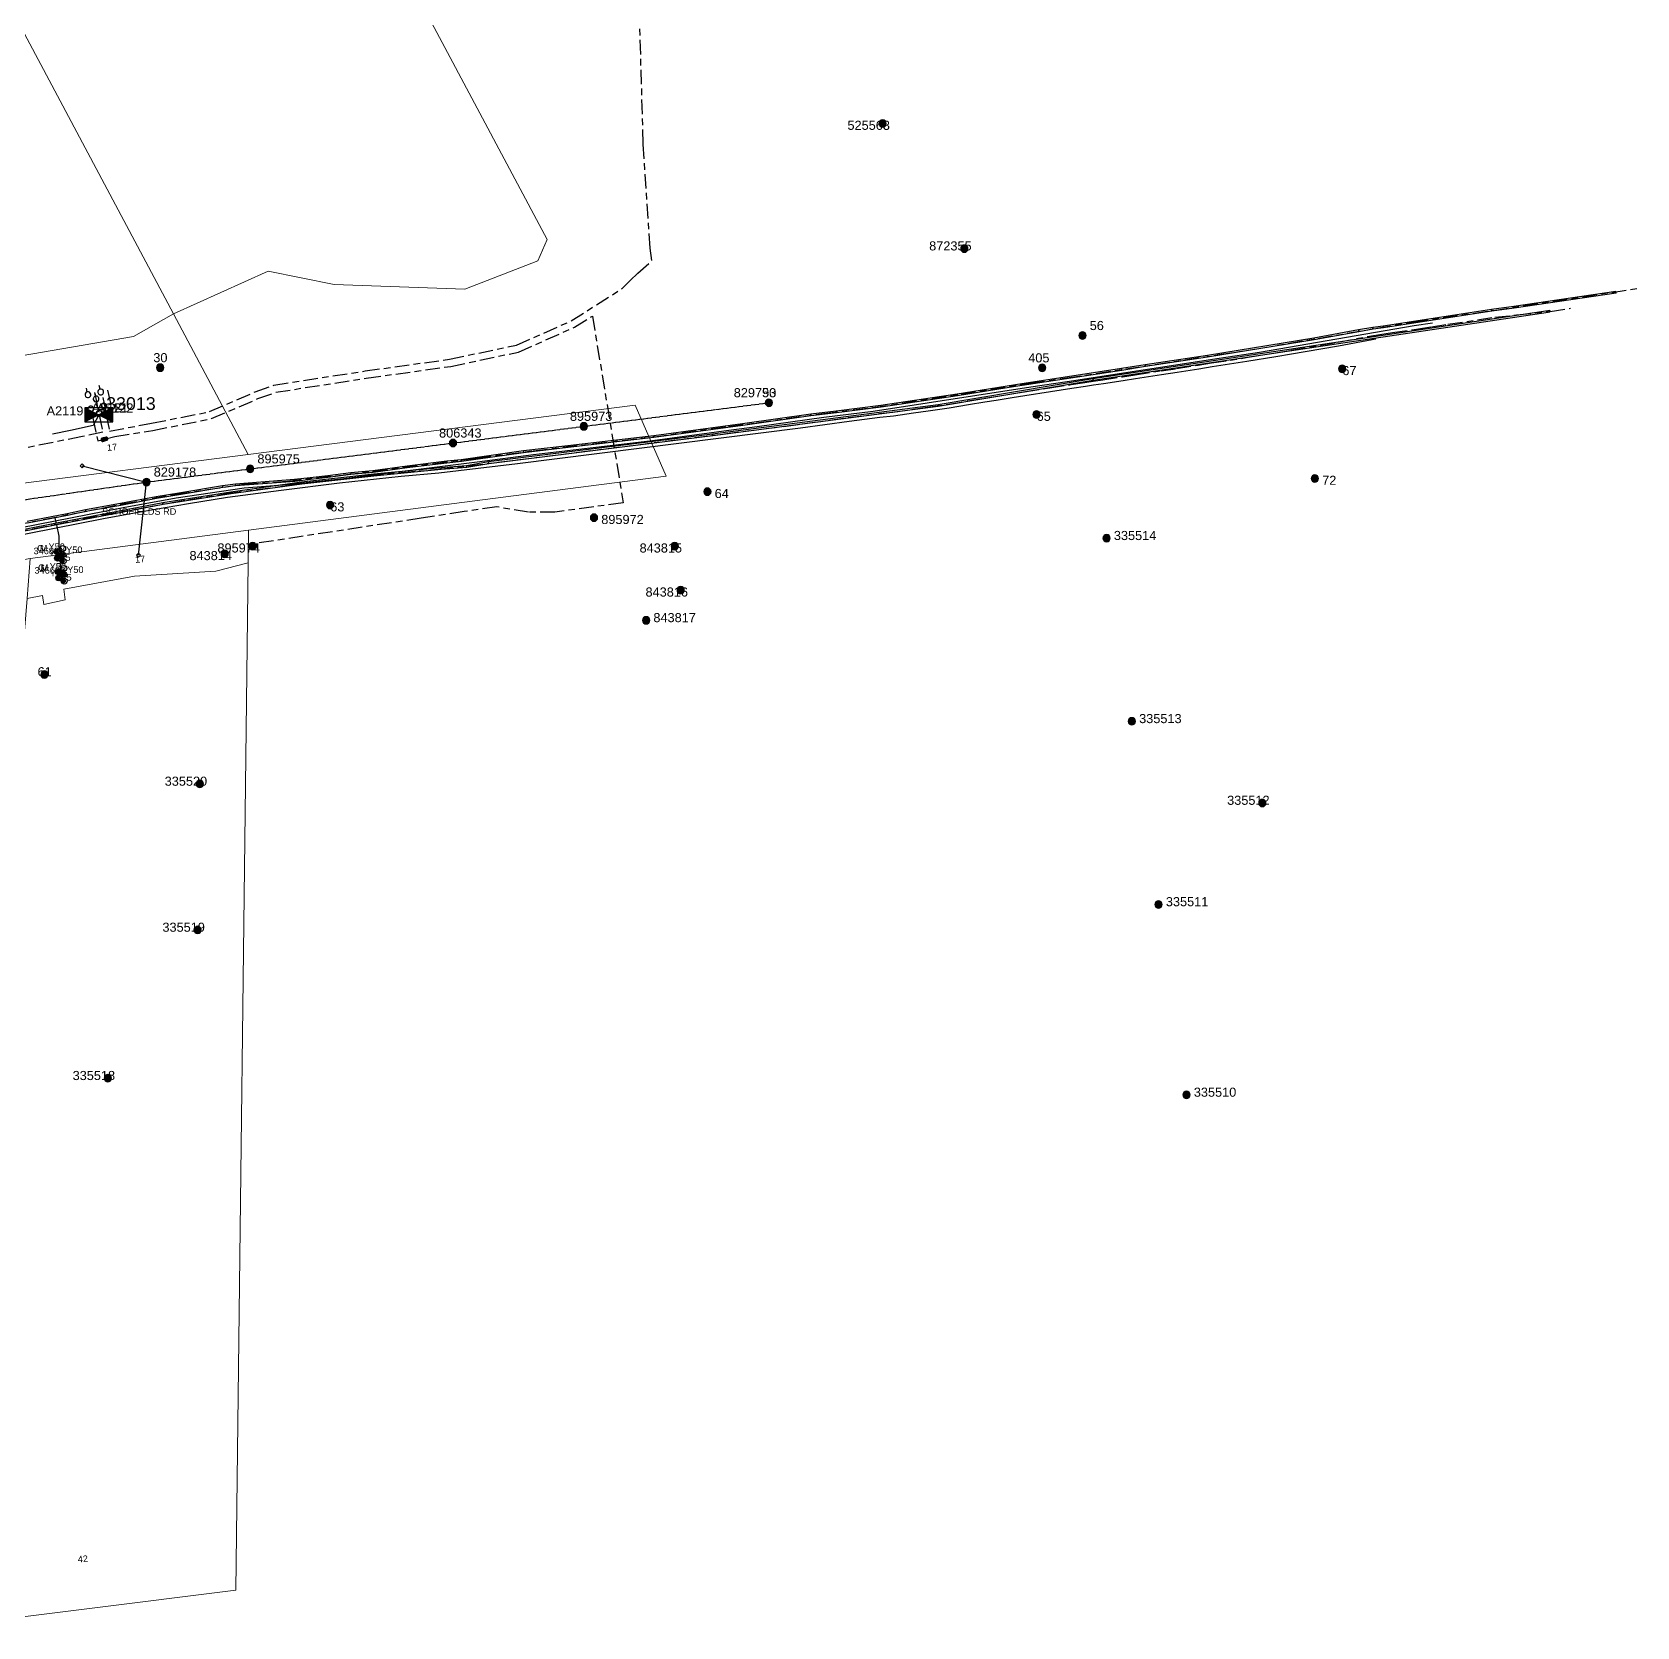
# Model space of a CAD drawing. Header units: metres. Extents: x 303173 to 305738, y 6269065 to 6269981.
# Drawn here: x 304008.1 to 304448.6, y 6269071.7 to 6269509.6 of the extents above; entities that cross this region are included whole.
import ezdxf
from ezdxf.enums import TextEntityAlignment as Align

# ---------------------------------------------------------------- set-up
doc = ezdxf.new("R2010")
doc.units = ezdxf.units.M
doc.linetypes.add('Cable Exist OH', pattern=[1, 1, 0])
doc.linetypes.add('Cable Exist UG', pattern=[8.2, 4, -1.2, 1.8, -1.2])
doc.layers.add('Cadastre Land Parcels_SP_EXT', color=7, linetype='Continuous', lineweight=5, transparency=0.7)
doc.layers.add('Cadastre Roads_SP_EXT', color=7, linetype='Continuous', lineweight=5, transparency=0.7)
for name, color, linetype in [('Duct_SP_EXT', 7, 'Continuous'), ('Equip_HV_EXT', 7, 'Continuous'), ('Mains_HV_EXT', 7, 'Continuous'), ('Mains_LV_EXT', 7, 'Continuous'), ('Mains_SL_EXT', 7, 'Continuous'), ('Mains_TR_EXT', 7, 'Continuous'), ('Services_SP_EXT', 7, 'Continuous'), ('Sub_SP_EXT', 7, 'Continuous'), ('SupportsOH_SP_TR_HV_LV_SL_EXT', 7, 'Continuous')]:
    doc.layers.add(name, color=color, linetype=linetype)
doc.styles.add('POLE_LABEL', font='arial.ttf')
doc.styles.get("Standard").update_dxf_attribs({"font": 'arial.ttf'})
doc.styles.add('SWITCH_LABEL', font='arial.ttf', dxfattribs={"height": 2.5})
doc.linetypes.add('Cable E UG', pattern='A,6,-0.5,["E",Standard,S=1.7,R=0,X=0.5,Y=-1],-2.9', length=9.4)
doc.linetypes.add('Cable P UG', pattern='A,6,-0.5,["P",Standard,S=1.7,R=0,X=0.5,Y=-1],-2.9', length=9.4)

# ---------------------------------------------------------------- blocks, each defined once
blk = doc.blocks.new('SUB_PADMOUNT_EXT')
for points in [[(0, 0), (-3.84, 1.92), (-3.84, -1.92)], [(0, 0), (3.84, 1.92), (3.84, -1.92)]]:
    blk.add_hatch(color=256).paths.add_polyline_path(points)
for p, q in [((3.84, 1.92), (-3.84, -1.92)), ((-3.84, 1.92), (3.84, -1.92))]:
    blk.add_line(p, q)
blk.add_lwpolyline([(-3.84, -1.92), (3.84, -1.92), (3.84, 1.92), (-3.84, 1.92)], close=True)
for tag, height, flags, p in [('STREET_CODE', 0.2, 9, (1.5, 0)), ('ASSET_NUM', 3.5, 8, (2, 2)), ('CONSTRUCTED_VOLTAGE', 0.2, 9, (1.5, -0.2)), ('OPERATING_VOLTAGE', 0.2, 9, (1.5, -0.6)), ('ORIENTATION', 0.2, 9, (1.5, -0.8)), ('OWNED_BY', 0.2, 9, (1.5, -1)), ('OPERATED_BY', 0.2, 9, (1.5, -1.2)), ('SECONDARY_VOLTAGE', 0.2, 9, (1.5, -1.6)), ('STATE', 0.2, 9, (1.5, -1.8)), ('SUBSTATION_TYPE', 0.2, 9, (1.5, -2.2)), ('STREETNAME', 0.2, 9, (1.5, -3)), ('SUBURB', 0.2, 9, (1.5, -3.2)), ('Z', 0.2, 1, (1.5, -3.6)), ('NO_PHASES', 0.2, 9, (1.5, -0.4)), ('MAINTAINED_BY', 0.2, 9, (1.5, -1.4)), ('PARENT', 0.2, 9, (1.5, -2)), ('USAGE', 0.2, 9, (1.5, -2.4)), ('LEGEND', 0.2, 9, (1.5, -2.6)), ('LOCATION', 0.2, 9, (1.5, -2.8)), ('NOTES', 0.2, 9, (1.5, -3.4))]:
    blk.add_attdef(tag, text='', height=height, dxfattribs=dict(flags=flags)).set_placement(p, align=Align.MIDDLE_LEFT)
blk = doc.blocks.new('DUCT_EXT')
blk.add_circle((0, 0.8), 0.8)
at = {"flags": 1}
blk.add_attdef('Z', (0, 0), '', height=0.2, dxfattribs=at)
at = {"flags": 9}
for tag, p in [('DUCT_CODE', (0, 0)), ('XSECT_TYPE', (0, -0.2)), ('STATE', (0, -0.6)), ('FB_REFERENCE', (0, -0.4)), ('NOTES', (0, -0.8))]:
    blk.add_attdef(tag, text='', height=0.2, dxfattribs=at).set_placement(p, align=Align.MIDDLE_LEFT)
blk = doc.blocks.new('CCP_EXT')
blk.add_wipeout([(0, 0.57), (0.57, 0), (0, -0.57), (-0.57, 0)])
blk.add_lwpolyline([(-0.57, 0), (0, 0.57), (0.57, 0), (0, -0.57), (-0.57, 0)])
at = {"flags": 1}
blk.add_attdef('Z', (0, 0), '', height=0.2, dxfattribs=at)
at = {"flags": 9}
for tag, p in [('CCP_TYPE', (0, 0)), ('CONSTRUCTED_VOLTAGE', (0, -0.2)), ('OPERATING_VOLTAGE', (0, -0.6)), ('ORIENTATION', (0, -0.8)), ('OWNED_BY', (0, -1)), ('STATE', (0, -1.8)), ('NO_PHASES', (0, -0.4)), ('USAGE', (0, -1.2)), ('LEGEND', (0, -1.4)), ('LIFE_SUPPORT', (0, -1.6)), ('NOTES', (0, -2))]:
    blk.add_attdef(tag, text='', height=0.2, dxfattribs=at).set_placement(p, align=Align.MIDDLE_LEFT)
blk = doc.blocks.new('HV_STJ_EXT')
h = blk.add_hatch(color=256)
edge = h.paths.add_edge_path()
edge.add_ellipse((-0.59, 0.13), major_axis=(0.226, 0.226), ratio=1, start_angle=45, end_angle=135)
edge.add_line((-0.91, 0.13), (-0.91, -0.13))
edge.add_ellipse((-0.59, -0.13), major_axis=(0.226, 0.226), ratio=1, start_angle=135, end_angle=225)
edge.add_line((-0.59, -0.45), (0.59, -0.45))
edge.add_ellipse((0.59, -0.13), major_axis=(-0.226, 0.226), ratio=1, start_angle=135, end_angle=225)
edge.add_line((0.91, -0.13), (0.91, 0.13))
edge.add_ellipse((0.59, 0.13), major_axis=(-0.226, 0.226), ratio=1, start_angle=225, end_angle=315)
edge.add_line((0.59, 0.45), (-0.59, 0.45))
blk.add_lwpolyline([(-0.91, 0.13), (-0.91, -0.13, 0.414214), (-0.59, -0.45), (0.59, -0.45, 0.414214), (0.91, -0.13), (0.91, 0.13, 0.414214), (0.59, 0.45), (-0.59, 0.45, 0.414214)], format="xyb", close=True)
for tag, flags, p in [('ORIENTATION', 9, (1.5, 0)), ('Z', 1, (1.5, -0.8)), ('USAGE', 9, (1.5, -0.2)), ('LEGEND', 9, (1.5, -0.4)), ('NOTES', 9, (1.5, -0.6))]:
    blk.add_attdef(tag, text='', height=0.2, dxfattribs=dict(flags=flags)).set_placement(p, align=Align.MIDDLE_LEFT)
blk = doc.blocks.new('SWG_HOLEC_SU_EXT')
blk.add_line((1.8, -2), (5.8, -2))
for points in [[(1, 0), (0, 0)], [(6.6, 0), (7.6, 0)]]:
    blk.add_lwpolyline(points)
for points in [[(1.8, -0.8, 1), (1.8, 0.8, 1)], [(5.8, -0.8, 1), (5.8, 0.8, 1)]]:
    blk.add_lwpolyline(points, format="xyb", close=True)
at = {"style": 'SWITCH_LABEL', "flags": 8}
blk.add_attdef('ASSET_NUM', text='', height=2.5, rotation=179.9544, dxfattribs=at).set_placement((-2.4, 0), align=Align.MIDDLE_LEFT)
at = {"flags": 1}
blk.add_attdef('Z', (0, 0), '', height=0.2, dxfattribs=at)
at = {"flags": 9}
for tag, p in [('ACTUAL_STATUS', (0, -0.4)), ('CONSTRUCTED_VOLTAGE', (0, -0.6)), ('OPERATING_VOLTAGE', (0, -1)), ('ORIENTATION', (0, -1.2)), ('OWNED_BY', (0, -1.4)), ('STATE', (0, -1.8)), ('SWITCH_TYPE', (0, -2)), ('STREETNAME', (0, -2.6)), ('SUBURB', (0, -2.8)), ('NO_PHASES', (0, -0.8)), ('PARENT', (0, -1.6)), ('USAGE', (0, -2.2)), ('LOCATION', (0, -2.4)), ('NOTES', (0, -3))]:
    blk.add_attdef(tag, text='', height=0.2, dxfattribs=at).set_placement(p, align=Align.MIDDLE_LEFT)
at = {"style": 'SWITCH_LABEL', "flags": 9}
blk.add_attdef('STREET_CODE', text='', height=0.2, dxfattribs=at).set_placement((0, -0.2), align=Align.MIDDLE_LEFT)
blk = doc.blocks.new('CABLE_LARGE_EXT')
h = blk.add_hatch(color=256)
edge = h.paths.add_edge_path()
edge.add_arc((0, 0.55), 0.55, 0, 360)
blk.add_circle((0, 0.55), 0.55)
at = {"flags": 1}
blk.add_attdef('Z', (0, 0), '', height=0.2, dxfattribs=at)
at = {"flags": 9}
for tag, p in [('COND_CODE', (0, 0)), ('STATE', (0, -0.4)), ('XSECT_SIZE', (0, -0.6)), ('FB_REFERENCE', (0, -0.2)), ('NOTES', (0, -0.8))]:
    blk.add_attdef(tag, text='', height=0.2, dxfattribs=at).set_placement(p, align=Align.MIDDLE_LEFT)
blk = doc.blocks.new('POLE_EXT')
blk.add_hatch(color=256).paths.add_polyline_path([(-1, 0, 1), (1, 0, 1)])
blk.add_lwpolyline([(-1, 0, 1), (1, 0, 1)], format="xyb", close=True)
for tag, height, flags, p in [('pNumber', 2.5, 8, (-17.84, 2.07)), ('OWNED_BY', 0.2, 9, (1.35, -0.4)), ('SPECIAL_USE', 0.2, 9, (1.35, -0.8)), ('STATE', 0.2, 9, (1.35, -1)), ('cLV', 0.2, 9, (1.35, -1.4)), ('hDepth', 0.2, 9, (1.35, -1.6)), ('hDia', 0.2, 9, (1.35, -1.8)), ('cHV', 0.2, 9, (1.35, -2)), ('cLinedev', 0.2, 9, (1.35, -3.4)), ('pExisting', 0.2, 9, (1.35, -3.8)), ('pFooting', 0.2, 9, (1.35, -4.4)), ('PARENT', 0.2, 9, (1.35, -0.6)), ('USAGE', 0.2, 9, (1.35, -1.2)), ('LBRACKET', 0.2, 9, (1.35, -2.2)), ('LExisting', 0.2, 9, (1.35, -2.4)), ('LANTNUMBER', 0.2, 9, (1.35, -2.6)), ('LOther', 0.2, 9, (1.35, -2.8)), ('LRemove', 0.2, 9, (1.35, -3)), ('LEGEND', 0.2, 9, (1.35, -3.2)), ('LOCATION', 0.2, 9, (1.35, -3.6)), ('PFNUMBER', 0.2, 9, (1.35, -4)), ('NEWPFNUMBER', 0.2, 9, (1.35, -4.2)), ('pNew', 0.2, 9, (1.35, -4.6)), ('pRelocate', 0.2, 9, (1.35, -5)), ('pRemove', 0.2, 9, (1.35, -5.2)), ('pReplace', 0.2, 9, (1.35, -5.4)), ('pStay', 0.2, 9, (1.35, -5.6)), ('pType', 0.2, 9, (1.35, -5.8)), ('cspan', 0.2, 9, (1.35, -6)), ('STREETNAME', 0.2, 9, (1.35, -6.2)), ('SUBURB', 0.2, 9, (1.35, -6.4)), ('OPERATED_BY', 0.2, 9, (1.36, -7.01)), ('NOTES', 0.2, 9, (1.35, -6.6)), ('MAINTAINED_BY', 0.2, 9, (1.36, -6.81))]:
    blk.add_attdef(tag, text='', height=height, dxfattribs=dict(flags=flags)).set_placement(p, align=Align.MIDDLE_LEFT)
at = {"style": 'POLE_LABEL'}
for tag, height, flags, p in [('STRUCTURE_PLANT_NUMBER', 0.2, 9, (1.35, 0.03)), ('ASSET_NUM', 2.5, 8, (2, 2)), ('STREET_CODE', 0.2, 9, (1.35, -0.2))]:
    blk.add_attdef(tag, text='', height=height, dxfattribs=dict(at, flags=flags)).set_placement(p, align=Align.MIDDLE_LEFT)
at = {"flags": 1}
blk.add_attdef('Z', (1.35, -7.33), '', height=0.2, dxfattribs=at)

msp = doc.modelspace()

# ---------------------------------------------------------------- linework, layer by layer
at = {"layer": 'Cadastre Land Parcels_SP_EXT', "linetype": 'Continuous'}
for points in [[(303981.16, 6269404.18), (304002.4, 6269420.24), (304035.87, 6269425.97), (304046.86, 6269432.16), (303991.46, 6269536.35), (303958.15, 6269599.4), (303884.7, 6269560.94), (303941.51, 6269453.4), (303969.21, 6269400.96), (303981.16, 6269404.18)], [(304146.93, 6269446.79), (304149.46, 6269452.57), (304080.05, 6269583.02), (303991.46, 6269536.35), (304046.86, 6269432.16), (304072.85, 6269443.96), (304090.98, 6269440.3), (304126.86, 6269439), (304146.93, 6269446.79)], [(303999.99, 6269385.01), (304067.38, 6269393.58), (304046.86, 6269432.16), (304035.87, 6269425.97), (304002.4, 6269420.24), (303981.16, 6269404.18), (303969.21, 6269400.96), (303972.25, 6269395.22), (303979.36, 6269381.76), (303999.99, 6269385.01)], [(304016.75, 6269356.61), (304036.22, 6269360.14), (304058.53, 6269361.54), (304067.4, 6269363.79), (304067.41, 6269365.79), (304067.47, 6269372.76), (304007.58, 6269364.98), (304006.7, 6269354.05), (304010.97, 6269354.85), (304011.3, 6269352.38), (304017.16, 6269353.64), (304016.75, 6269356.61)], [(304067.4, 6269363.79), (304058.53, 6269361.54), (304036.22, 6269360.14), (304016.75, 6269356.61), (304017.16, 6269353.64), (304011.3, 6269352.38), (304010.97, 6269354.85), (304006.7, 6269354.05), (303983.53, 6269071.67), (304064.02, 6269081.76), (304067.4, 6269363.79)]]:
    msp.add_lwpolyline(points, close=True, dxfattribs=at)
at = {"layer": 'Duct_SP_EXT'}
for p, q in [((304414.89, 6269434.22), (304408.72, 6269433.37)), ((304442.88, 6269438.36), (304414.89, 6269434.22)), ((304414.89, 6269434.22), (304414.92, 6269433.99)), ((304442.95, 6269437.88), (304414.95, 6269433.75)), ((304442.88, 6269438.36), (304442.92, 6269438.12)), ((304442.95, 6269437.88), (304442.92, 6269438.12)), ((304424.2, 6269433.05), (304299.29, 6269414.35)), ((304424.27, 6269432.58), (304299.36, 6269413.87)), ((304408.72, 6269433.37), (304378.96, 6269428.84)), ((304408.79, 6269432.9), (304379.03, 6269428.36)), ((304408.72, 6269433.37), (304408.76, 6269433.14)), ((304408.79, 6269432.9), (304408.76, 6269433.14)), ((304414.95, 6269433.75), (304408.79, 6269432.9)), ((304414.95, 6269433.75), (304414.92, 6269433.99)), ((304424.69, 6269433.13), (304424.2, 6269433.05)), ((304424.2, 6269433.05), (304424.24, 6269432.82)), ((304424.27, 6269432.58), (304424.24, 6269432.82)), ((304424.76, 6269432.66), (304424.27, 6269432.58)), ((304424.69, 6269433.13), (304424.72, 6269432.9)), ((304424.76, 6269432.66), (304424.72, 6269432.9)), ((304359.97, 6269425.51), (304330.71, 6269420.76)), ((304372.22, 6269427.77), (304359.97, 6269425.51)), ((304359.97, 6269425.51), (304360.01, 6269425.27)), ((304360.05, 6269425.03), (304360.01, 6269425.27)), ((304372.31, 6269427.3), (304360.05, 6269425.03)), ((304376.13, 6269428.48), (304372.22, 6269427.77)), ((304372.22, 6269427.77), (304372.27, 6269427.54)), ((304372.31, 6269427.3), (304372.27, 6269427.54)), ((304376.2, 6269428.01), (304372.31, 6269427.3)), ((304378.96, 6269428.84), (304376.13, 6269428.48)), ((304376.13, 6269428.48), (304376.16, 6269428.25)), ((304376.2, 6269428.01), (304376.16, 6269428.25)), ((304379.03, 6269428.36), (304376.2, 6269428.01)), ((304378.96, 6269428.84), (304379, 6269428.6)), ((304379.03, 6269428.36), (304379, 6269428.6)), ((304360.05, 6269425.03), (304330.78, 6269420.29)), ((304307.12, 6269417.15), (304278, 6269412.68)), ((304307.19, 6269416.67), (304278.07, 6269412.21)), ((304313.64, 6269418.21), (304307.12, 6269417.15)), ((304307.12, 6269417.15), (304307.15, 6269416.91)), ((304307.19, 6269416.67), (304307.15, 6269416.91)), ((304313.71, 6269417.74), (304307.19, 6269416.67)), ((304330.71, 6269420.76), (304313.64, 6269418.21)), ((304313.64, 6269418.21), (304313.67, 6269417.97)), ((304313.71, 6269417.74), (304313.67, 6269417.97)), ((304330.78, 6269420.29), (304313.71, 6269417.74)), ((304330.71, 6269420.76), (304330.75, 6269420.52)), ((304330.78, 6269420.29), (304330.75, 6269420.52)), ((304299.29, 6269414.35), (304256.78, 6269407.26)), ((304299.36, 6269413.87), (304256.85, 6269406.79)), ((304278, 6269412.68), (304262.06, 6269410.13)), ((304278.07, 6269412.21), (304262.13, 6269409.66)), ((304278, 6269412.68), (304278.03, 6269412.45)), ((304278.07, 6269412.21), (304278.03, 6269412.45)), ((304299.29, 6269414.35), (304299.32, 6269414.11)), ((304299.36, 6269413.87), (304299.32, 6269414.11)), ((304262.06, 6269410.13), (304241.09, 6269407.02)), ((304262.13, 6269409.66), (304241.15, 6269406.54)), ((304262.06, 6269410.13), (304262.09, 6269409.9)), ((304262.13, 6269409.66), (304262.09, 6269409.9)), ((304256.78, 6269407.26), (304194.86, 6269399.19)), ((304256.85, 6269406.79), (304194.92, 6269398.71)), ((304221.82, 6269404.68), (304203.11, 6269401.99)), ((304221.88, 6269404.2), (304203.18, 6269401.51)), ((304228.83, 6269405.46), (304221.82, 6269404.68)), ((304221.82, 6269404.68), (304221.85, 6269404.44)), ((304221.88, 6269404.2), (304221.85, 6269404.44)), ((304228.89, 6269404.98), (304221.88, 6269404.2)), ((304241.09, 6269407.02), (304228.83, 6269405.46)), ((304228.83, 6269405.46), (304228.86, 6269405.22)), ((304228.89, 6269404.98), (304228.86, 6269405.22)), ((304241.15, 6269406.54), (304228.89, 6269404.98)), ((304241.09, 6269407.02), (304241.12, 6269406.78)), ((304241.15, 6269406.54), (304241.12, 6269406.78)), ((304256.78, 6269407.26), (304256.81, 6269407.03)), ((304256.85, 6269406.79), (304256.81, 6269407.03)), ((304194.86, 6269399.19), (304133.35, 6269391.53)), ((304203.11, 6269401.99), (304178.74, 6269398.73)), ((304203.18, 6269401.51), (304178.8, 6269398.25)), ((304194.86, 6269399.19), (304194.89, 6269398.95)), ((304194.92, 6269398.71), (304194.89, 6269398.95)), ((304203.11, 6269401.99), (304203.14, 6269401.75)), ((304203.18, 6269401.51), (304203.14, 6269401.75)), ((304142.96, 6269394.55), (304125.88, 6269392.14)), ((304194.92, 6269398.71), (304133.42, 6269391.06)), ((304155.15, 6269395.96), (304142.96, 6269394.55)), ((304142.96, 6269394.55), (304142.99, 6269394.31)), ((304155.2, 6269395.49), (304143.02, 6269394.07)), ((304178.74, 6269398.73), (304155.15, 6269395.96)), ((304155.15, 6269395.96), (304155.18, 6269395.73)), ((304155.2, 6269395.49), (304155.18, 6269395.73)), ((304178.8, 6269398.25), (304155.2, 6269395.49)), ((304178.74, 6269398.73), (304178.77, 6269398.49)), ((304178.8, 6269398.25), (304178.77, 6269398.49)), ((304111, 6269390.37), (304101.66, 6269389.09)), ((304121.92, 6269391.71), (304111, 6269390.37)), ((304111, 6269390.37), (304111.04, 6269390.13)), ((304111.07, 6269389.89), (304111.04, 6269390.13)), ((304121.97, 6269391.24), (304111.07, 6269389.89)), ((304127.37, 6269390.51), (304120.3, 6269389.91)), ((304127.43, 6269390.03), (304120.34, 6269389.43)), ((304125.88, 6269392.14), (304121.92, 6269391.71)), ((304121.92, 6269391.71), (304121.95, 6269391.47)), ((304121.97, 6269391.24), (304121.95, 6269391.47)), ((304125.94, 6269391.66), (304121.97, 6269391.24)), ((304125.88, 6269392.14), (304125.91, 6269391.9)), ((304125.94, 6269391.66), (304125.91, 6269391.9)), ((304143.02, 6269394.07), (304125.94, 6269391.66)), ((304133.35, 6269391.53), (304127.37, 6269390.51)), ((304127.37, 6269390.51), (304127.4, 6269390.27)), ((304127.43, 6269390.03), (304127.4, 6269390.27)), ((304133.42, 6269391.06), (304127.43, 6269390.03)), ((304133.35, 6269391.53), (304133.39, 6269391.3)), ((304133.42, 6269391.06), (304133.39, 6269391.3)), ((304143.02, 6269394.07), (304142.99, 6269394.31)), ((304082.06, 6269385.94), (304062.68, 6269383.25)), ((304080.12, 6269386.68), (304063.9, 6269385.41)), ((304080.17, 6269386.21), (304063.94, 6269384.93)), ((304084.44, 6269387.18), (304080.12, 6269386.68)), ((304080.12, 6269386.68), (304080.14, 6269386.44)), ((304080.17, 6269386.21), (304080.14, 6269386.44)), ((304084.49, 6269386.7), (304080.17, 6269386.21)), ((304101.87, 6269388.14), (304082.06, 6269385.94)), ((304082.06, 6269385.94), (304082.09, 6269385.7)), ((304082.12, 6269385.46), (304082.09, 6269385.7)), ((304101.92, 6269387.66), (304082.12, 6269385.46)), ((304089.26, 6269387.75), (304084.44, 6269387.18)), ((304084.44, 6269387.18), (304084.47, 6269386.94)), ((304084.49, 6269386.7), (304084.47, 6269386.94)), ((304089.31, 6269387.27), (304084.49, 6269386.7)), ((304095.56, 6269388.52), (304089.26, 6269387.75)), ((304089.26, 6269387.75), (304089.28, 6269387.51)), ((304089.31, 6269387.27), (304089.28, 6269387.51)), ((304095.62, 6269388.05), (304089.31, 6269387.27)), ((304101.66, 6269389.09), (304095.56, 6269388.52)), ((304095.56, 6269388.52), (304095.59, 6269388.29)), ((304095.62, 6269388.05), (304095.59, 6269388.29)), ((304101.71, 6269388.61), (304095.62, 6269388.05)), ((304101.66, 6269389.09), (304101.68, 6269388.85)), ((304101.71, 6269388.61), (304101.68, 6269388.85)), ((304111.07, 6269389.89), (304101.71, 6269388.61)), ((304120.3, 6269389.91), (304101.87, 6269388.14)), ((304101.87, 6269388.14), (304101.9, 6269387.9)), ((304101.92, 6269387.66), (304101.9, 6269387.9)), ((304120.34, 6269389.43), (304101.92, 6269387.66)), ((304120.3, 6269389.91), (304120.32, 6269389.67)), ((304120.34, 6269389.43), (304120.32, 6269389.67)), ((304042.13, 6269382), (304032.35, 6269380.09)), ((304042.21, 6269381.53), (304032.43, 6269379.62)), ((304048.93, 6269383.07), (304042.13, 6269382)), ((304042.13, 6269382), (304042.17, 6269381.77)), ((304042.21, 6269381.53), (304042.17, 6269381.77)), ((304049.01, 6269382.59), (304042.21, 6269381.53)), ((304062.68, 6269383.25), (304043.93, 6269380.34)), ((304062.75, 6269382.77), (304044.02, 6269379.87)), ((304060.34, 6269384.98), (304048.93, 6269383.07)), ((304048.93, 6269383.07), (304048.97, 6269382.83)), ((304049.01, 6269382.59), (304048.97, 6269382.83)), ((304060.41, 6269384.51), (304049.01, 6269382.59)), ((304063.9, 6269385.41), (304060.34, 6269384.98)), ((304060.34, 6269384.98), (304060.38, 6269384.74)), ((304060.41, 6269384.51), (304060.38, 6269384.74)), ((304063.94, 6269384.93), (304060.41, 6269384.51)), ((304062.68, 6269383.25), (304062.71, 6269383.01)), ((304062.75, 6269382.77), (304062.71, 6269383.01)), ((304082.12, 6269385.46), (304062.75, 6269382.77)), ((304063.9, 6269385.41), (304063.92, 6269385.17)), ((304063.94, 6269384.93), (304063.92, 6269385.17)), ((304017.68, 6269377.33), (304006.77, 6269375.2)), ((304017.77, 6269376.86), (304006.86, 6269374.73)), ((304043.93, 6269380.34), (304014.31, 6269374.67)), ((304044.02, 6269379.87), (304014.4, 6269374.2)), ((304022.71, 6269378.39), (304017.68, 6269377.33)), ((304017.68, 6269377.33), (304017.72, 6269377.09)), ((304017.77, 6269376.86), (304017.72, 6269377.09)), ((304022.8, 6269377.92), (304017.77, 6269376.86)), ((304032.35, 6269380.09), (304022.71, 6269378.39)), ((304022.71, 6269378.39), (304022.75, 6269378.15)), ((304022.8, 6269377.92), (304022.75, 6269378.15)), ((304032.43, 6269379.62), (304022.8, 6269377.92)), ((304032.35, 6269380.09), (304032.39, 6269379.85)), ((304032.43, 6269379.62), (304032.39, 6269379.85)), ((304043.93, 6269380.34), (304043.97, 6269380.1)), ((304044.02, 6269379.87), (304043.97, 6269380.1)), ((304014.31, 6269374.67), (303981.97, 6269368.26)), ((304014.4, 6269374.2), (303982.06, 6269367.79)), ((304014.31, 6269374.67), (304014.36, 6269374.43)), ((304014.4, 6269374.2), (304014.36, 6269374.43))]:
    msp.add_line(p, q, dxfattribs=at)
for points in [[(304014.7, 6269374.89), (304014.45, 6269376.18)], [(304015.53, 6269367.92), (304015.53, 6269371.2), (304014.86, 6269374.28)], [(304015.91, 6269362.29), (304015.92, 6269363.66)]]:
    msp.add_lwpolyline(points, dxfattribs=at)
at = {"layer": 'Mains_HV_EXT', "linetype": 'Cable Exist UG'}
for points in [[(304026.41, 6269404.51), (304028.4, 6269404.44), (304029.36, 6269400), (304029.36, 6269400), (304040.86, 6269402.16), (304056.76, 6269405.34), (304069.35, 6269410.79), (304074.46, 6269412.62), (304099.52, 6269416.52), (304122.66, 6269419.74), (304122.66, 6269419.74), (304141.03, 6269423.61), (304156.04, 6269430.27), (304170.07, 6269439.12), (304172.27, 6269441.32), (304174.35, 6269443.4), (304174.35, 6269443.4), (304178.19, 6269446.81), (304177.74, 6269450.23), (304175.86, 6269478.84), (304174.63, 6269521.31)], [(304026.48, 6269404.45), (304027.52, 6269399.72), (304021.91, 6269398.51), (304002.8, 6269394.7)], [(304026.41, 6269404.51), (304024.76, 6269403.65), (304026.09, 6269397.35), (304027.93, 6269397.77)]]:
    msp.add_lwpolyline(points, dxfattribs=at)
at = {"layer": 'Mains_HV_EXT', "linetype": 'Cable E UG'}
for points in [[(304026.41, 6269404.51), (304024.87, 6269401.51), (304024.87, 6269401.51), (304018.64, 6269400.18)], [(304018.64, 6269400.18), (304013.69, 6269399.13)]]:
    msp.add_lwpolyline(points, dxfattribs=at)
at = {"layer": 'Mains_LV_EXT', "linetype": 'Cable Exist OH'}
for points in [[(304039.47, 6269386.01), (304123.63, 6269396.73)], [(303949.89, 6269373.09), (304039.47, 6269386.01)]]:
    msp.add_lwpolyline(points, dxfattribs=at)
at = {"layer": 'Mains_SL_EXT', "linetype": 'Cable Exist OH'}
msp.add_lwpolyline([(304039.47, 6269386.01), (304123.63, 6269396.73), (304210.35, 6269407.8)], dxfattribs=at)

# ---------------------------------------------------------------- block references
at = {"layer": 'Duct_SP_EXT', "rotation": 269.9999999999998}
for p in [(304015.68, 6269367.76), (304014.17, 6269366.83), (304014.27, 6269365.13), (304015.71, 6269366.05), (304015.8, 6269364.27), (304014.47, 6269361.38), (304014.58, 6269359.68), (304015.98, 6269362.31), (304016.01, 6269360.6), (304016.1, 6269358.81)]:
    msp.add_blockref('DUCT_EXT', p, dxfattribs=at)
at = {"layer": 'Duct_SP_EXT'}
for p in [(304014.85, 6269366.23), (304014.99, 6269364.55), (304016.32, 6269363.76), (304016.38, 6269365.46), (304015.15, 6269360.78), (304015.29, 6269359.09), (304016.62, 6269358.31), (304016.68, 6269360.01)]:
    msp.add_blockref('CABLE_LARGE_EXT', p, dxfattribs=at)
at = {"layer": 'Equip_HV_EXT'}
ref = msp.add_blockref('SWG_HOLEC_SU_EXT', (304024.56, 6269404.31), dxfattribs=dict(at, rotation=101.5390486042168))
ref.add_attrib('ASSET_NUM', 'A2119', dxfattribs={"layer": '0', "height": 2.5, "style": 'SWITCH_LABEL'}).set_placement((304022.16, 6269405.56), align=Align.MIDDLE_RIGHT)
ref = msp.add_blockref('SWG_HOLEC_SU_EXT', (304028.2, 6269405.1), dxfattribs=dict(at, rotation=102.7347844207777))
ref.add_attrib('ASSET_NUM', 'A2122', dxfattribs={"layer": '0', "height": 2.5, "style": 'SWITCH_LABEL'}).set_placement((304025.81, 6269406.35), align=Align.MIDDLE_LEFT)
ref = msp.add_blockref('SWG_HOLEC_SU_EXT', (304026.77, 6269403.12), dxfattribs=dict(at, rotation=101.0905483334796))
ref.add_attrib('ASSET_NUM', 'A2121', dxfattribs={"layer": '0', "height": 2.5, "style": 'SWITCH_LABEL'}).set_placement((304024.37, 6269404.37), align=Align.BOTTOM_LEFT)
at = {"layer": 'Equip_HV_EXT', "rotation": 14.39156546042323}
msp.add_blockref('HV_STJ_EXT', (304027.93, 6269397.77), dxfattribs=at)
at = {"layer": 'Sub_SP_EXT'}
ref = msp.add_blockref('SUB_PADMOUNT_EXT', (304026.41, 6269404.51), dxfattribs=at)
ref.add_attrib('ASSET_NUM', '33013', dxfattribs={"layer": '0', "height": 3.5}).set_placement((304028.41, 6269404.76), align=Align.BOTTOM_LEFT)
at = {"layer": 'SupportsOH_SP_TR_HV_LV_SL_EXT'}
ref = msp.add_blockref('POLE_EXT', (304241.57, 6269484.46), dxfattribs=at)
ref.add_attrib('ASSET_NUM', '525563', dxfattribs={"layer": '0', "height": 2.5, "rotation": 359.9411, "style": 'POLE_LABEL'}).set_placement((304243.57, 6269485.21), align=Align.TOP_RIGHT)
ref = msp.add_blockref('POLE_EXT', (304264, 6269450.1), dxfattribs=at)
ref.add_attrib('ASSET_NUM', '872355', dxfattribs={"layer": '0', "height": 2.5, "rotation": 359.9464, "style": 'POLE_LABEL'}).set_placement((304266, 6269450.85), align=Align.MIDDLE_RIGHT)
ref = msp.add_blockref('POLE_EXT', (304296.42, 6269426.25), dxfattribs=at)
ref.add_attrib('ASSET_NUM', '56', dxfattribs={"layer": '0', "height": 2.5, "style": 'POLE_LABEL'}).set_placement((304298.42, 6269427), align=Align.BOTTOM_LEFT)
ref = msp.add_blockref('POLE_EXT', (304043.24, 6269417.42), dxfattribs=at)
ref.add_attrib('ASSET_NUM', '30', dxfattribs={"layer": '0', "height": 2.5, "style": 'POLE_LABEL'}).set_placement((304045.24, 6269418.17), align=Align.BOTTOM_RIGHT)
ref = msp.add_blockref('POLE_EXT', (304285.37, 6269417.37), dxfattribs=at)
ref.add_attrib('ASSET_NUM', '405', dxfattribs={"layer": '0', "height": 2.5, "rotation": 0.0461, "style": 'POLE_LABEL'}).set_placement((304287.37, 6269418.12), align=Align.BOTTOM_RIGHT)
ref = msp.add_blockref('POLE_EXT', (304367.71, 6269417.12), dxfattribs=at)
ref.add_attrib('ASSET_NUM', '67', dxfattribs={"layer": '0', "height": 2.5, "rotation": 359.932, "style": 'POLE_LABEL'}).set_placement((304369.71, 6269417.87), align=Align.TOP_CENTER)
ref = msp.add_blockref('POLE_EXT', (304210.35, 6269407.79), dxfattribs=at)
ref.add_attrib('ASSET_NUM', '829793', dxfattribs={"layer": '0', "height": 2.5, "rotation": 359.9687, "style": 'POLE_LABEL'}).set_placement((304212.35, 6269408.54), align=Align.BOTTOM_RIGHT)
ref = msp.add_blockref('POLE_EXT', (304210.35, 6269407.79), dxfattribs=at)
ref.add_attrib('ASSET_NUM', '50', dxfattribs={"layer": '0', "height": 2.5, "rotation": 359.9687, "style": 'POLE_LABEL'}).set_placement((304212.35, 6269408.54), align=Align.BOTTOM_RIGHT)
ref = msp.add_blockref('POLE_EXT', (304159.54, 6269401.31), dxfattribs=at)
ref.add_attrib('ASSET_NUM', '895973', dxfattribs={"layer": '0', "height": 2.5, "style": 'POLE_LABEL'}).set_placement((304161.54, 6269402.06), align=Align.BOTTOM_CENTER)
ref = msp.add_blockref('POLE_EXT', (304283.8, 6269404.56), dxfattribs=at)
ref.add_attrib('ASSET_NUM', '65', dxfattribs={"layer": '0', "height": 2.5, "rotation": 359.9985, "style": 'POLE_LABEL'}).set_placement((304285.8, 6269405.31), align=Align.TOP_CENTER)
ref = msp.add_blockref('POLE_EXT', (304123.63, 6269396.73), dxfattribs=at)
ref.add_attrib('ASSET_NUM', '806343', dxfattribs={"layer": '0', "height": 2.5, "rotation": 0.0023, "style": 'POLE_LABEL'}).set_placement((304125.63, 6269397.48), align=Align.BOTTOM_CENTER)
ref = msp.add_blockref('POLE_EXT', (304039.47, 6269386.01), dxfattribs=at)
ref.add_attrib('ASSET_NUM', '829178', dxfattribs={"layer": '0', "height": 2.5, "rotation": 359.9671, "style": 'POLE_LABEL'}).set_placement((304041.47, 6269386.76), align=Align.BOTTOM_LEFT)
ref = msp.add_blockref('POLE_EXT', (304067.93, 6269389.63), dxfattribs=at)
ref.add_attrib('ASSET_NUM', '895975', dxfattribs={"layer": '0', "height": 2.5, "style": 'POLE_LABEL'}).set_placement((304069.93, 6269390.38), align=Align.BOTTOM_LEFT)
ref = msp.add_blockref('POLE_EXT', (304360.24, 6269387), dxfattribs=at)
ref.add_attrib('ASSET_NUM', '72', dxfattribs={"layer": '0', "height": 2.5, "style": 'POLE_LABEL'}).set_placement((304362.24, 6269387.75), align=Align.TOP_LEFT)
ref = msp.add_blockref('POLE_EXT', (304193.46, 6269383.37), dxfattribs=at)
ref.add_attrib('ASSET_NUM', '64', dxfattribs={"layer": '0', "height": 2.5, "rotation": 359.929, "style": 'POLE_LABEL'}).set_placement((304195.46, 6269384.12), align=Align.TOP_LEFT)
ref = msp.add_blockref('POLE_EXT', (304089.87, 6269379.7), dxfattribs=at)
ref.add_attrib('ASSET_NUM', '63', dxfattribs={"layer": '0', "height": 2.5, "style": 'POLE_LABEL'}).set_placement((304091.87, 6269380.45), align=Align.TOP_CENTER)
ref = msp.add_blockref('POLE_EXT', (304162.33, 6269376.24), dxfattribs=at)
ref.add_attrib('ASSET_NUM', '895972', dxfattribs={"layer": '0', "height": 2.5, "style": 'POLE_LABEL'}).set_placement((304164.33, 6269376.99), align=Align.TOP_LEFT)
ref = msp.add_blockref('POLE_EXT', (304303.05, 6269370.59), dxfattribs=at)
ref.add_attrib('ASSET_NUM', '335514', dxfattribs={"layer": '0', "height": 2.5, "style": 'POLE_LABEL'}).set_placement((304305.05, 6269371.34), align=Align.MIDDLE_LEFT)
ref = msp.add_blockref('POLE_EXT', (304068.61, 6269368.42), dxfattribs=at)
ref.add_attrib('ASSET_NUM', '895974', dxfattribs={"layer": '0', "height": 2.5, "style": 'POLE_LABEL'}).set_placement((304070.61, 6269369.17), align=Align.TOP_RIGHT)
ref = msp.add_blockref('POLE_EXT', (304184.5, 6269368.41), dxfattribs=at)
ref.add_attrib('ASSET_NUM', '843815', dxfattribs={"layer": '0', "height": 2.5, "style": 'POLE_LABEL'}).set_placement((304186.5, 6269369.16), align=Align.TOP_RIGHT)
ref = msp.add_blockref('POLE_EXT', (304060.94, 6269366.32), dxfattribs=at)
ref.add_attrib('ASSET_NUM', '843814', dxfattribs={"layer": '0', "height": 2.5, "style": 'POLE_LABEL'}).set_placement((304062.94, 6269367.07), align=Align.TOP_RIGHT)
ref = msp.add_blockref('POLE_EXT', (304186.13, 6269356.32), dxfattribs=at)
ref.add_attrib('ASSET_NUM', '843816', dxfattribs={"layer": '0', "height": 2.5, "style": 'POLE_LABEL'}).set_placement((304188.13, 6269357.07), align=Align.TOP_RIGHT)
ref = msp.add_blockref('POLE_EXT', (304176.64, 6269348.04), dxfattribs=at)
ref.add_attrib('ASSET_NUM', '843817', dxfattribs={"layer": '0', "height": 2.5, "style": 'POLE_LABEL'}).set_placement((304178.64, 6269348.79), align=Align.MIDDLE_LEFT)
ref = msp.add_blockref('POLE_EXT', (304011.46, 6269333.18), dxfattribs=at)
ref.add_attrib('ASSET_NUM', '61', dxfattribs={"layer": '0', "height": 2.5, "style": 'POLE_LABEL'}).set_placement((304013.46, 6269333.93), align=Align.MIDDLE_RIGHT)
ref = msp.add_blockref('POLE_EXT', (304309.99, 6269320.32), dxfattribs=at)
ref.add_attrib('ASSET_NUM', '335513', dxfattribs={"layer": '0', "height": 2.5, "style": 'POLE_LABEL'}).set_placement((304311.99, 6269321.07), align=Align.MIDDLE_LEFT)
ref = msp.add_blockref('POLE_EXT', (304054.13, 6269303.13), dxfattribs=at)
ref.add_attrib('ASSET_NUM', '335520', dxfattribs={"layer": '0', "height": 2.5, "style": 'POLE_LABEL'}).set_placement((304056.13, 6269303.88), align=Align.MIDDLE_RIGHT)
ref = msp.add_blockref('POLE_EXT', (304345.8, 6269297.89), dxfattribs=at)
ref.add_attrib('ASSET_NUM', '335512', dxfattribs={"layer": '0', "height": 2.5, "style": 'POLE_LABEL'}).set_placement((304347.8, 6269298.64), align=Align.MIDDLE_RIGHT)
ref = msp.add_blockref('POLE_EXT', (304317.32, 6269270.04), dxfattribs=at)
ref.add_attrib('ASSET_NUM', '335511', dxfattribs={"layer": '0', "height": 2.5, "style": 'POLE_LABEL'}).set_placement((304319.32, 6269270.79), align=Align.MIDDLE_LEFT)
ref = msp.add_blockref('POLE_EXT', (304053.51, 6269263.04), dxfattribs=at)
ref.add_attrib('ASSET_NUM', '335519', dxfattribs={"layer": '0', "height": 2.5, "style": 'POLE_LABEL'}).set_placement((304055.51, 6269263.79), align=Align.MIDDLE_RIGHT)
ref = msp.add_blockref('POLE_EXT', (304028.86, 6269222.32), dxfattribs=at)
ref.add_attrib('ASSET_NUM', '335518', dxfattribs={"layer": '0', "height": 2.5, "style": 'POLE_LABEL'}).set_placement((304030.86, 6269223.07), align=Align.MIDDLE_RIGHT)
ref = msp.add_blockref('POLE_EXT', (304325, 6269217.74), dxfattribs=at)
ref.add_attrib('ASSET_NUM', '335510', dxfattribs={"layer": '0', "height": 2.5, "style": 'POLE_LABEL'}).set_placement((304327, 6269218.49), align=Align.MIDDLE_LEFT)

# ---------------------------------------------------------------- texts
at = {"layer": 'Cadastre Land Parcels_SP_EXT'}
for s, rotation, p in [('17', 5.0823, (304028.7, 6269394.55)), ('17', 5.216, (304036.41, 6269363.8)), ('42', 5.001, (304020.69, 6269089.31))]:
    msp.add_text(s, height=1.8, rotation=rotation, dxfattribs=at).set_placement(p)
at = {"layer": 'Cadastre Roads_SP_EXT'}
msp.add_text('SCHOFIELDS RD', height=1.8, dxfattribs=at).set_placement((304027.28, 6269377.02))
at = {"layer": 'Duct_SP_EXT'}
for s, p in [('346831', (304008.48, 6269366.21)), ('C', (304009.47, 6269366.95)), ('M', (304010.18, 6269366.95)), ('Y50', (304012.6, 6269367.4)), ('Y50', (304017.42, 6269366.52)), ('Y50', (304012.69, 6269365.63)), ('Y50', (304012.9, 6269361.95)), ('Z45', (304014.3, 6269364.4)), ('346690', (304008.74, 6269360.87)), ('C', (304009.73, 6269361.62)), ('M', (304010.44, 6269361.62)), ('Y50', (304012.99, 6269360.17)), ('Z45', (304014.61, 6269358.95)), ('Y50', (304017.72, 6269361.07))]:
    msp.add_text(s, height=1.8, dxfattribs=at).set_placement(p)

# ---------------------------------------------------------------- next in the draw order: block references
at = {"layer": 'Services_SP_EXT'}
for p in [(304021.83, 6269390.45), (304037.31, 6269365.96)]:
    msp.add_blockref('CCP_EXT', p, dxfattribs=at)

# ---------------------------------------------------------------- next in the draw order: linework, layer by layer
at = {"layer": 'Cadastre Roads_SP_EXT', "linetype": 'Continuous'}
msp.add_lwpolyline([(303948.03, 6269354.67), (304007.58, 6269364.98), (304067.47, 6269372.76), (304128.89, 6269380.72), (304182.19, 6269387.62), (304178.04, 6269397.08), (304173.63, 6269407.13), (304067.38, 6269393.58), (303999.99, 6269385.01), (303979.36, 6269381.76), (303943.75, 6269376.17), (303877.72, 6269365.3), (303881.92, 6269354.94), (303886.34, 6269344.01), (303948.03, 6269354.67)], close=True, dxfattribs=at)
at = {"layer": 'Mains_HV_EXT', "linetype": 'Cable P UG'}
for points in [[(303995.24, 6269371.58), (304033.12, 6269379.01), (304047.67, 6269381.69), (304066.28, 6269384.4), (304078.11, 6269385.3), (304093.69, 6269386.99), (304130.28, 6269391.6), (304145.74, 6269393.62), (304178.41, 6269397.38), (304199.39, 6269400.3), (304207.1, 6269401.28), (304225.43, 6269403.87), (304238.97, 6269405.47), (304282.24, 6269412.15), (304292.25, 6269413.6), (304334, 6269420), (304345.01, 6269421.69), (304387.5, 6269429.02), (304392.48, 6269429.74)], [(303992.33, 6269369.03), (304014.21, 6269373.31), (304027.64, 6269376), (304038.21, 6269377.89), (304051.03, 6269380.15), (304061.7, 6269381.86), (304076.42, 6269383.81), (304092.48, 6269385.83), (304109.38, 6269387.66), (304119.78, 6269388.51), (304141.31, 6269391.08), (304218.99, 6269400.87), (304232.35, 6269402.71), (304240.79, 6269403.79), (304244.52, 6269404.22), (304250.08, 6269404.99), (304254.04, 6269405.59), (304259.87, 6269406.41), (304265.15, 6269407.3), (304269.63, 6269408.02), (304272.73, 6269408.52), (304277.1, 6269409.24), (304278.89, 6269409.53), (304280.64, 6269409.82), (304287.63, 6269410.9), (304293.48, 6269411.77), (304297.22, 6269412.37), (304299.47, 6269412.72), (304302.19, 6269413.11), (304307.6, 6269413.91), (304311.01, 6269414.46), (304318.14, 6269415.56), (304322.42, 6269416.21), (304328.34, 6269417.14), (304332.03, 6269417.72), (304341.52, 6269419.22), (304349.55, 6269420.5), (304353.82, 6269421.2), (304361.84, 6269422.61), (304366.71, 6269423.45), (304375.93, 6269425.16), (304376.97, 6269425.33)]]:
    msp.add_lwpolyline(points, dxfattribs=at)
at = {"layer": 'Mains_HV_EXT', "linetype": 'Cable Exist UG'}
msp.add_lwpolyline([(304028, 6269397.82), (304030.76, 6269398.54), (304030.76, 6269398.54), (304041.19, 6269400.18), (304057.36, 6269403.42), (304070.09, 6269408.93), (304074.95, 6269410.67), (304099.82, 6269414.54), (304123, 6269417.77), (304141.65, 6269421.7), (304156.98, 6269428.5), (304161.9, 6269431.6), (304170.1, 6269381.93), (304170.32, 6269380.29), (304170.32, 6269380.29), (304162.27, 6269379.21), (304151.59, 6269377.77), (304144.37, 6269377.7), (304135.7, 6269379.19), (304135.7, 6269379.19), (304126.68, 6269377.89), (304114.89, 6269376.09), (304069.69, 6269369.17), (304069.91, 6269367.57)], dxfattribs=at)
at = {"layer": 'Mains_SL_EXT', "linetype": 'Cable Exist OH'}
msp.add_lwpolyline([(303864, 6269358.71), (303949.89, 6269373.09), (304039.47, 6269386.01)], dxfattribs=at)
at = {"layer": 'Mains_TR_EXT', "linetype": 'Cable Exist UG'}
for points in [[(303995.04, 6269372.56), (304032.93, 6269379.99), (304047.51, 6269382.67), (304066.17, 6269385.4), (304078.02, 6269386.29), (304093.58, 6269387.98), (304130.15, 6269392.59), (304145.62, 6269394.61), (304178.29, 6269398.37), (304199.26, 6269401.29), (304206.97, 6269402.28), (304225.3, 6269404.86), (304238.84, 6269406.46), (304282.09, 6269413.13), (304292.1, 6269414.59), (304333.85, 6269420.99), (304344.85, 6269422.68), (304387.34, 6269430.01), (304409.34, 6269433.16), (304448.63, 6269439.15)], [(303992.13, 6269370.01), (304014.01, 6269374.29), (304027.46, 6269376.98), (304038.03, 6269378.88), (304050.86, 6269381.14), (304061.56, 6269382.85), (304076.29, 6269384.8), (304092.36, 6269386.82), (304109.29, 6269388.65), (304119.68, 6269389.51), (304141.19, 6269392.08), (304218.86, 6269401.87), (304232.22, 6269403.7), (304240.67, 6269404.79), (304244.39, 6269405.22), (304249.94, 6269405.98), (304253.9, 6269406.58), (304259.72, 6269407.4), (304264.99, 6269408.29), (304269.47, 6269409), (304272.57, 6269409.51), (304276.94, 6269410.23), (304278.73, 6269410.52), (304280.48, 6269410.81), (304287.48, 6269411.89), (304293.33, 6269412.76), (304297.06, 6269413.36), (304299.32, 6269413.71), (304302.04, 6269414.1), (304307.45, 6269414.9), (304310.86, 6269415.45), (304317.99, 6269416.55), (304322.27, 6269417.19), (304328.18, 6269418.13), (304331.88, 6269418.71), (304341.37, 6269420.2), (304349.39, 6269421.49), (304353.65, 6269422.19), (304361.67, 6269423.6), (304366.53, 6269424.44), (304375.76, 6269426.15), (304378.02, 6269426.51), (304381.58, 6269427.05), (304388.13, 6269428.03), (304392.24, 6269428.62), (304396.77, 6269429.34), (304409.65, 6269431.28), (304415.57, 6269431.89), (304424.86, 6269432.87), (304430.42, 6269433.76)]]:
    msp.add_lwpolyline(points, dxfattribs=at)
at = {"layer": 'Services_SP_EXT'}
for points in [[(304021.83, 6269390.45), (304039.47, 6269386.01)], [(304037.31, 6269365.96), (304039.47, 6269386.01)]]:
    msp.add_lwpolyline(points, dxfattribs=at)

doc.saveas('drawing.dxf')
